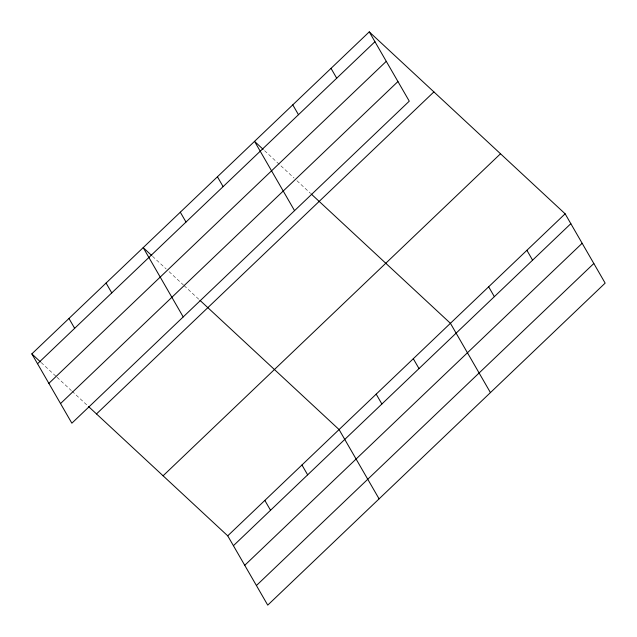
<?xml version="1.0" encoding="UTF-8"?>
<svg xmlns="http://www.w3.org/2000/svg" width="637" height="637" viewBox="0 0 637 637"><rect width="100%" height="100%" fill="white"/><g stroke="black" fill="none" stroke-linecap="round" stroke-linejoin="round"><path stroke-width="0.48" stroke-dasharray="3.19 2.39" d="M264.594 150.69L294.047 178.041M296.914 180.717L310.561 193.385M152.53 256.289L166.177 268.965M169.052 271.641L183.416 284.978M184.133 285.647L199.214 299.661M41.19 362.564L56.271 376.571M56.988 377.239L71.352 390.585M72.069 391.245L87.874 405.928"/><path stroke-width="0.96" d="M369.261 31.866L409.272 101.164L71.862 423.191L31.85 353.885L369.261 31.866L565.138 213.809L605.15 283.115L267.739 605.134L227.727 535.836L88.591 406.589M37.543 363.743L374.954 41.716M48.866 383.363L386.277 61.335M60.531 403.571L397.942 81.544M96.49 413.931L433.901 91.903M163.088 475.791L500.499 153.772M227.727 535.836L565.138 213.809M233.421 545.694L570.832 223.667M244.743 565.306L582.154 243.286M256.416 585.522L593.827 263.495M263.161 149.361L254.537 141.35L294.549 210.648M311.278 194.054L450.423 323.301L490.434 392.599M151.813 255.628L143.198 247.618L183.209 316.923M199.938 300.322L339.075 429.569L379.087 498.867M31.85 353.885L40.465 361.896M526.903 250.309L532.588 260.167M488.659 286.801L494.352 296.659M331.017 68.358L336.71 78.216M292.781 104.858L298.474 114.708M413.302 358.727L418.995 368.576M376.188 394.144L381.882 404.001M217.424 176.775L223.117 186.633M180.311 212.201L186.004 222.05M301.962 464.994L307.647 474.844M264.841 500.411L270.534 510.269M106.076 283.043L111.77 292.901M68.963 318.468L74.656 328.318"/></g></svg>
